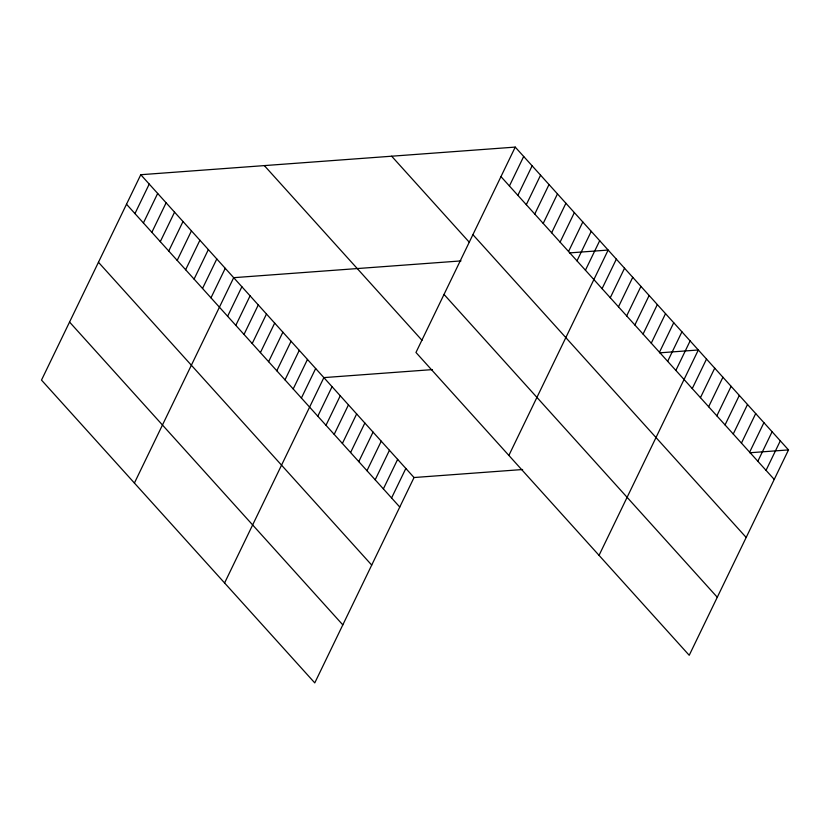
<?xml version="1.0" encoding="UTF-8"?>
<svg xmlns="http://www.w3.org/2000/svg" width="830" height="830" viewBox="0 0 830 830"><rect width="100%" height="100%" fill="white"/><g stroke="black" fill="none" stroke-linecap="round" stroke-linejoin="round"><path stroke-width="1.25" d="M515.233 147.097L415.965 352.47L689.222 655.285L788.5 449.912L515.233 147.097L140.778 174.715L41.5 380.088L314.767 682.903L414.035 477.53L522.63 469.521M134.958 213.601L149.224 184.084M143.403 222.959L157.669 193.442M151.849 232.317L166.114 202.8M160.294 241.675L174.559 212.158M168.739 251.034L183.005 221.517M177.184 260.392L191.45 230.875M185.63 269.75L199.906 240.233M194.075 279.119L208.351 249.602M202.52 288.477L216.796 258.96M210.976 297.835L225.241 268.318M134.408 483.039L233.687 277.677L461.003 260.911M227.617 316.282L241.883 286.765M235.813 325.36L250.079 295.843M244.01 334.449L258.275 304.932M252.206 343.527L266.482 314.01M260.402 352.615L274.678 323.098M268.609 361.704L282.874 332.187M276.805 370.782L291.071 341.265M285.001 379.87L299.267 350.353M293.198 388.948L307.463 359.442M301.394 398.037L315.659 368.52M224.588 582.971L323.866 377.608L432.461 369.599M317.797 416.204L332.062 386.687M325.993 425.292L340.259 395.775M334.189 434.37L348.455 404.864M342.385 443.459L356.651 413.942M350.582 452.547L364.847 423.03M358.778 461.625L373.054 432.108M366.974 470.714L381.25 441.197M509.413 185.982L523.689 156.465M375.181 479.802L389.446 450.285M517.858 195.341L532.134 165.824M383.377 488.88L397.643 459.364M526.303 204.699L540.579 175.182M391.573 497.969L405.839 468.452M534.759 214.057L549.024 184.54M543.204 223.415L557.47 193.898M551.649 232.774L565.915 203.257M560.094 242.132L574.36 212.615M568.54 251.5L582.805 221.984M576.985 260.859L591.251 231.342M585.43 270.217L599.696 240.7M508.873 455.421L608.151 250.058L569.453 252.911M602.072 288.664L616.348 259.147M610.278 297.742L624.544 268.225M618.475 306.83L632.74 277.313M626.671 315.908L640.936 286.392M634.867 324.997L649.133 295.48M643.063 334.085L657.339 304.569M651.26 343.163L665.536 313.647M659.466 352.252L673.732 322.735M667.662 361.33L681.928 331.824M675.859 370.419L690.124 340.902M599.042 555.353L698.321 349.99L659.632 352.843M692.251 388.585L706.517 359.068M700.447 397.674L714.723 368.157M708.644 406.752L722.92 377.245M716.85 415.84L731.116 386.324M725.047 424.929L739.312 395.412M733.243 434.007L747.508 404.49M741.439 443.096L755.705 413.579M749.635 452.184L763.911 422.667M757.832 461.262L772.108 431.745M766.038 470.351L780.304 440.834M749.801 452.765L788.5 449.912M500.967 176.614L774.234 479.429M472.913 234.651L746.18 537.466M391.667 156.216L469.375 242.329M444.019 294.432L717.276 597.247M264.345 165.606L422.024 340.331M140.778 174.715L414.035 477.53M126.513 204.232L399.77 507.047M98.459 262.27L371.716 565.085M69.554 322.05L342.811 624.865"/></g></svg>
